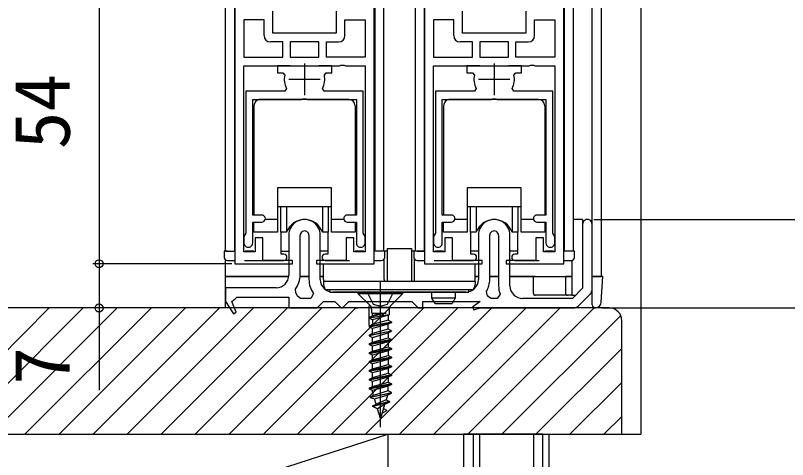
# Model space of a CAD drawing. Units: millimetres, scale not verified. Extents: x -525 to 525, y -780 to 776.
# Drawn here: x -348.9 to -226.8, y 71.1 to 141.4 of the extents above; entities that cross this region are included whole.
import ezdxf
from ezdxf.enums import TextEntityAlignment as Align

# ---------------------------------------------------------------- set-up
doc = ezdxf.new("R2010")
doc.units = ezdxf.units.MM
doc.header["$LTSCALE"] = 4
for name, color, linetype in [('0-2_YKK_11', 7, 'Continuous'), ('0-4_YKK_12', 2, 'Continuous'), ('0-5_YKK_13', 4, 'Continuous'), ('0-7_YKK_D', 6, 'Continuous'), ('0-9_YSS_K', 3, 'Continuous'), ('0-A_YSS_KE', 3, 'Continuous')]:
    doc.layers.add(name, color=color, linetype=linetype)
doc.styles.add('ＭＳ ゴシック', font='')
doc.styles.get('ＭＳ ゴシック').set_extended_font_data('MS Gothic')

msp = doc.modelspace()

# ---------------------------------------------------------------- linework, layer by layer
at = {"layer": '0-2_YKK_11'}
for p, q in [((-303.2, 133.804), (-303.2, 128.804)), ((-273.2, 133.804), (-273.2, 128.804)), ((-305.7, 131.304), (-300.7, 131.304)), ((-275.7, 131.304), (-270.7, 131.304)), ((-257.7, 98.019), (-257.7, 108.354)), ((-305.7, 106.604), (-305.7, 100.304)), ((-303.9, 100.304), (-303.9, 106.604)), ((-302.5, 106.604), (-302.5, 99.604)), ((-300.7, 99.604), (-300.7, 106.604)), ((-275.7, 106.604), (-275.7, 99.604)), ((-273.9, 99.604), (-273.9, 106.604)), ((-272.5, 106.604), (-272.5, 98.604)), ((-270.7, 98.604), (-270.7, 106.604)), ((-304.601, 97.505), (-304.608, 98.096)), ((-274.317, 97.143), (-274.392, 97.735)), ((-277.7, 97.604), (-298.7, 97.604)), ((-259.907, 95.397), (-257.993, 97.311))]:
    msp.add_line(p, q, dxfattribs=at)
for points in [[(-314.2, 156.104), (-314.2, 102.104), (-313.2, 102.104), (-305.1, 102.104), (-305.1, 102.604), (-309.8, 102.604), (-309.8, 106.204), (-311, 106.204), (-311, 104.004), (-312.8, 104.004), (-312.8, 133.404), (-297.658, 133.404), (-297.475, 133.524), (-296.925, 133.524), (-296.742, 133.404), (-293.6, 133.404), (-293.6, 104.004), (-295.4, 104.004), (-295.4, 106.204), (-296.6, 106.204), (-296.6, 102.604), (-301.3, 102.604), (-301.3, 102.104), (-293.2, 102.104), (-292.2, 102.104), (-292.2, 156.104)], [(-284.197, 156.104), (-284.197, 102.104), (-283.197, 102.104), (-275.097, 102.104), (-275.097, 102.604), (-279.797, 102.604), (-279.797, 106.204), (-280.997, 106.204), (-280.997, 104.004), (-282.797, 104.004), (-282.797, 133.404), (-267.655, 133.404), (-267.472, 133.524), (-266.922, 133.524), (-266.739, 133.404), (-263.597, 133.404), (-263.597, 104.004), (-265.397, 104.004), (-265.397, 106.204), (-266.597, 106.204), (-266.597, 102.604), (-271.297, 102.604), (-271.297, 102.104), (-263.197, 102.104), (-262.197, 102.104), (-262.197, 156.104)], [(-298.2, 142.104), (-298.2, 138.604), (-308.2, 138.604), (-308.2, 142.104)], [(-268.197, 142.104), (-268.197, 138.604), (-278.197, 138.604), (-278.197, 142.104)], [(-309.6, 138.204), (-309.6, 140.704), (-312.8, 140.704), (-312.8, 134.804)], [(-296.8, 138.204), (-296.8, 140.704), (-293.6, 140.704), (-293.6, 134.804)], [(-279.597, 138.204), (-279.597, 140.704), (-282.797, 140.704), (-282.797, 134.804)], [(-266.797, 138.204), (-266.797, 140.704), (-263.597, 140.704), (-263.597, 134.804)], [(-312.8, 134.804), (-306.65, 134.804), (-306.65, 137.204), (-308.6, 137.204)], [(-293.6, 134.804), (-299.75, 134.804), (-299.75, 137.204), (-297.8, 137.204)], [(-282.797, 134.804), (-276.647, 134.804), (-276.647, 137.204), (-278.597, 137.204)], [(-263.597, 134.804), (-269.747, 134.804), (-269.747, 137.204), (-267.797, 137.204)], [(-305.473, 133.404), (-307.5, 133.404), (-307.5, 132.304), (-306.629, 132.304), (-306.335, 131.944)], [(-300.064, 131.944), (-299.77, 132.304), (-298.9, 132.304), (-298.9, 133.404), (-300.926, 133.404)], [(-275.474, 133.404), (-277.5, 133.404), (-277.5, 132.304), (-276.629, 132.304), (-276.335, 131.944)], [(-270.065, 131.944), (-269.771, 132.304), (-268.9, 132.304), (-268.9, 133.404), (-270.926, 133.404)], [(-306.046, 129.841), (-306.313, 129.404), (-312.5, 129.404), (-312.5, 106.924), (-312.65, 106.664), (-312.8, 106.404), (-312.8, 105.404)], [(-293.6, 105.404), (-293.6, 106.404), (-293.75, 106.664), (-293.9, 106.924), (-293.9, 129.404), (-300.087, 129.404), (-300.354, 129.841)], [(-276.046, 129.841), (-276.313, 129.404), (-282.5, 129.404), (-282.5, 106.924), (-282.65, 106.664), (-282.8, 106.404), (-282.8, 105.404)], [(-263.6, 105.404), (-263.6, 106.404), (-263.75, 106.664), (-263.9, 106.924), (-263.9, 129.404), (-270.087, 129.404), (-270.354, 129.841)], [(-309.95, 109.804), (-311.4, 109.804), (-311.4, 128.104), (-303.658, 128.104), (-303.475, 128.224), (-302.925, 128.224), (-302.741, 128.104), (-295, 128.104), (-295, 109.804), (-296.45, 109.804)], [(-279.95, 109.804), (-281.4, 109.804), (-281.4, 128.104), (-273.658, 128.104), (-273.475, 128.224), (-272.925, 128.224), (-272.742, 128.104), (-265, 128.104), (-265, 109.804), (-266.45, 109.804)], [(-311.4, 105.404), (-311.4, 108.704), (-309.95, 108.704)], [(-296.45, 108.704), (-295, 108.704), (-295, 105.404)], [(-281.4, 105.404), (-281.4, 108.704), (-279.95, 108.704)], [(-259.2, 108.354), (-259.2, 98.226), (-260.821, 96.604), (-268.7, 96.604)], [(-266.45, 108.704), (-265, 108.704), (-265, 105.404)], [(-307.7, 98.304), (-315.7, 98.304), (-315.7, 96.104), (-314.446, 94.197), (-314.01, 94.428), (-314.7, 96.104), (-314.694, 96.104), (-314.198, 96.542), (-313.9, 96.804), (-305.7, 96.804), (-305.7, 95.104), (-301.2, 95.104), (-300.7, 95.604), (-300.2, 96.104), (-298.4, 96.104), (-297.9, 95.604), (-297.4, 95.104), (-297.2, 95.104), (-296.7, 95.604), (-296.2, 96.104), (-286.2, 96.104), (-285.7, 95.604), (-285.2, 95.104), (-284.5, 95.104), (-284.5, 96.104), (-275.4, 96.104), (-276.627, 95.235), (-276.418, 94.803), (-275.4, 95.104), (-260.614, 95.104)], [(-301.792, 97.395), (-302.199, 96.604), (-303.831, 96.604), (-304.305, 96.944)], [(-272.261, 97.279), (-272.73, 96.604), (-273.668, 96.604), (-274.101, 96.854)]]:
    msp.add_lwpolyline(points, dxfattribs=at)
for points in [[(-300.95, 137.204), (-305.45, 137.204), (-305.45, 134.804), (-300.95, 134.804)], [(-270.947, 137.204), (-275.447, 137.204), (-275.447, 134.804), (-270.947, 134.804)]]:
    msp.add_lwpolyline(points, close=True, dxfattribs=at)
for centre, radius, start, end in [((-308.6, 138.204), 1, 180.00001, 269.99999), ((-297.8, 138.204), 1, 270.00001, 359.99999), ((-278.597, 138.204), 1, 180.00001, 269.99999), ((-267.797, 138.204), 1, 270.00001, 359.99999), ((-303.2, 131.304), 3.2, 168.46306, 207.20291), ((-303.2, 131.304), 3.2, 332.79709, 11.53694), ((-273.2, 131.304), 3.2, 168.46306, 207.20291), ((-273.2, 131.304), 3.2, 332.79709, 11.53694), ((-309.95, 109.254), 0.55, 269.99999, 90.00001), ((-303.2, 106.604), 2.5, 359.99999, 180.00001), ((-296.45, 109.254), 0.55, 89.99999, 270.00001), ((-279.95, 109.254), 0.55, 269.99999, 90.00001), ((-273.2, 106.604), 2.5, 359.99999, 180.00001), ((-266.45, 109.254), 0.55, 89.99999, 270.00001), ((-258.45, 108.354), 0.75, 359.99999, 180.00001), ((-303.2, 106.604), 0.7, 359.99999, 180.00001), ((-273.2, 106.604), 0.7, 359.99999, 180.00001), ((-312.1, 105.404), 0.7, 179.99999, 0.00001), ((-294.3, 105.404), 0.7, 179.99999, 0.00001), ((-282.1, 105.404), 0.7, 179.99999, 0.00001), ((-264.3, 105.404), 0.7, 179.99999, 0.00001), ((-307.7, 100.304), 2, 270.00001, 359.99999), ((-307.7, 100.304), 3.8, 324.46721, 359.99999), ((-298.7, 99.604), 3.8, 179.99998, 215.54875), ((-298.7, 99.604), 2, 180.00001, 269.99999), ((-277.7, 99.604), 2, 270.00001, 359.99999), ((-277.7, 99.604), 3.8, 330.5264, 359.99998), ((-268.7, 98.604), 3.8, 179.99999, 200.4162), ((-268.7, 98.604), 2, 180.00001, 269.99999), ((-258.7, 98.019), 1, 315.00003, 0.00002), ((-306.2, 96.304), 2, 18.66298, 36.89788), ((-275.4, 96.104), 1.5, 30.00006, 43.80072), ((-260.614, 96.104), 1, 269.99998, 314.99997)]:
    msp.add_arc(centre, radius, start, end, dxfattribs=at)
at = {"layer": '0-4_YKK_12'}
for p, q in [((-315.7, 104.104), (-315.7, 243.604)), ((-314.3, 243.604), (-314.3, 104.104)), ((-292.1, 243.604), (-292.1, 104.104)), ((-290.7, 243.604), (-290.7, 104.104)), ((-285.686, 243.604), (-285.686, 104.104)), ((-284.286, 243.604), (-284.286, 104.104)), ((-262.1, 243.604), (-262.1, 104.104)), ((-260.686, 243.604), (-260.686, 104.104)), ((-257.7, 100.104), (-257.7, 243.604)), ((-256.2, 100.104), (-256.2, 243.604)), ((-315.65, 104.104), (-314.2, 104.104)), ((-312.6, 104.104), (-311.2, 104.104)), ((-306.9, 104.104), (-305.7, 104.104)), ((-299.5, 104.104), (-300.7, 104.104)), ((-293.8, 104.104), (-295.2, 104.104)), ((-290.1, 104.104), (-292.2, 104.104)), ((-284.197, 104.104), (-286.3, 104.104)), ((-281.197, 104.104), (-282.597, 104.104)), ((-275.7, 104.104), (-276.9, 104.104)), ((-269.5, 104.104), (-270.7, 104.104)), ((-263.797, 104.104), (-265.197, 104.104)), ((-260.686, 104.104), (-262.197, 104.104)), ((-315.7, 100.104), (-315.7, 102.705)), ((-315.7, 100.104), (-305.71, 100.104)), ((-303.905, 100.104), (-302.5, 100.104)), ((-300.7, 100.104), (-300.2, 100.104)), ((-276.2, 100.104), (-275.7, 100.104)), ((-273.9, 100.104), (-272.5, 100.104)), ((-270.7, 100.104), (-260.9, 100.104)), ((-257.7, 100.104), (-256.2, 100.104))]:
    msp.add_line(p, q, dxfattribs=at)
at = {"layer": '0-5_YKK_13'}
for p, q in [((-311.2, 127.104), (-311.2, 109.821)), ((-296.2, 128.104), (-310.2, 128.104)), ((-295.2, 127.104), (-295.2, 109.821)), ((-281.197, 127.104), (-281.197, 109.822)), ((-266.197, 128.104), (-280.197, 128.104)), ((-265.197, 127.104), (-265.197, 109.822)), ((-298.95, 111.104), (-307.45, 111.104)), ((-306.028, 111.104), (-306.028, 107.104)), ((-300.371, 111.104), (-300.371, 107.104)), ((-268.947, 111.104), (-277.447, 111.104)), ((-276.025, 111.104), (-276.025, 107.104)), ((-270.368, 111.104), (-270.368, 107.104)), ((-307.45, 109.104), (-309.421, 109.104)), ((-296.979, 109.104), (-298.95, 109.104)), ((-277.447, 109.104), (-279.417, 109.104)), ((-266.976, 109.104), (-268.947, 109.104)), ((-259.2, 109.104), (-260.4, 109.104)), ((-259.2, 109.104), (-259.2, 108.354)), ((-299.5, 107.104), (-299.5, 103.604)), ((-269.496, 107.104), (-269.496, 103.604)), ((-315.9, 104.104), (-315.9, 103.104)), ((-315.4, 104.104), (-315.9, 104.104)), ((-315.4, 104.104), (-314.2, 104.104)), ((-293.8, 104.104), (-295.2, 104.104)), ((-290.1, 104.504), (-286.3, 104.504)), ((-290.1, 99.602), (-290.1, 104.504)), ((-286.3, 104.504), (-286.3, 99.602)), ((-285.896, 104.104), (-285.896, 103.104)), ((-285.396, 104.104), (-285.896, 104.104)), ((-285.396, 104.104), (-284.197, 104.104)), ((-263.797, 104.104), (-265.197, 104.104)), ((-299.5, 103.604), (-299.925, 103.604)), ((-290.6, 99.602), (-290.6, 102.804)), ((-285.8, 99.602), (-285.8, 102.809)), ((-269.496, 103.604), (-269.921, 103.604)), ((-315.4, 102.604), (-314.2, 102.604)), ((-312.7, 102.604), (-306.475, 102.604)), ((-300.2, 99.602), (-300.2, 102.104)), ((-299.925, 102.604), (-297.4, 102.604)), ((-292.2, 102.604), (-291, 102.604)), ((-285.396, 102.604), (-284.197, 102.604)), ((-282.696, 102.604), (-276.471, 102.604)), ((-276.2, 99.602), (-276.2, 102.104)), ((-269.921, 102.604), (-267.396, 102.604)), ((-262.197, 102.604), (-260.996, 102.604)), ((-315.7, 95.104), (-315.7, 100.104)), ((-305.7, 100.104), (-315.7, 100.104)), ((-302.5, 100.104), (-303.905, 100.104)), ((-300.2, 100.104), (-300.7, 100.104)), ((-300.2, 99.602), (-300.2, 99.304)), ((-300.2, 99.304), (-300.2, 98.804)), ((-276.2, 99.304), (-300.2, 99.304)), ((-291.2, 76.258), (-291.2, 99.392)), ((-290.6, 99.602), (-290.6, 99.304)), ((-290.1, 99.304), (-290.1, 99.602)), ((-286.3, 99.602), (-286.3, 99.304)), ((-285.8, 99.304), (-285.8, 99.602)), ((-275.7, 100.104), (-276.2, 100.104)), ((-276.2, 99.304), (-276.2, 99.602)), ((-276.2, 99.304), (-276.2, 98.804)), ((-272.5, 100.104), (-273.9, 100.104)), ((-267.3, 100.104), (-270.7, 100.104)), ((-266.7, 100.104), (-267, 100.104)), ((-266.7, 100.104), (-261.9, 100.104)), ((-261.9, 100.104), (-261.9, 97.404)), ((-260.9, 100.104), (-261.9, 100.104)), ((-257.2, 100.104), (-257.7, 100.104)), ((-256.499, 100.104), (-257.2, 100.104)), ((-299.2, 97.604), (-299.2, 98.004)), ((-299.2, 98.004), (-277.2, 98.004)), ((-276.7, 97.938), (-276.7, 98.004)), ((-257.7, 95.607), (-257.7, 98.019)), ((-294.7, 97.354), (-292.834, 95.489)), ((-289.566, 95.489), (-287.7, 97.354)), ((-283.05, 96.67), (-283.05, 97.604)), ((-282.55, 95.804), (-283.05, 96.67)), ((-279.35, 96.67), (-283.05, 96.67)), ((-279.35, 96.67), (-279.85, 95.804)), ((-279.35, 97.604), (-279.35, 96.67)), ((-260.9, 97.104), (-266.78, 97.104)), ((-260.4, 97.104), (-260.321, 97.104)), ((-292.95, 92.31), (-292.95, 95.439)), ((-282.55, 95.804), (-279.85, 95.804)), ((-315.042, 95.104), (-315.7, 95.104)), ((-295.2, 95.104), (-314.288, 95.104)), ((-295.2, 95.104), (-294.7, 95.104)), ((-285, 95.104), (-294.7, 95.104)), ((-292.6, 95.254), (-289.8, 95.254)), ((-291.078, 94.254), (-292.44, 93.87)), ((-285, 95.104), (-284.5, 95.104)), ((-276.695, 95.104), (-284.5, 95.104)), ((-269.2, 95.104), (-275.4, 95.104)), ((-257.247, 95.104), (-269.2, 95.104)), ((-289.8, 94.022), (-292.914, 93.485)), ((-289.96, 93.939), (-292.44, 93.239)), ((-289.96, 93.17), (-292.44, 92.47)), ((-292.95, 92.204), (-292.95, 92.104)), ((-292.44, 91.07), (-292.44, 91.839)), ((-292.95, 90.804), (-292.95, 90.704)), ((-292.44, 89.67), (-292.44, 90.439)), ((-292.95, 89.404), (-292.95, 89.304)), ((-292.95, 88.004), (-292.95, 87.904)), ((-292.44, 88.27), (-292.44, 89.039)), ((-292.44, 86.87), (-292.44, 87.639)), ((-292.95, 86.604), (-292.95, 86.504)), ((-292.44, 85.47), (-292.44, 86.239)), ((-292.95, 85.204), (-292.95, 85.104)), ((-292.44, 84.07), (-292.44, 84.839)), ((-292.95, 83.804), (-292.95, 83.704)), ((-292.44, 82.67), (-292.44, 83.439)), ((-292.95, 82.404), (-292.95, 82.304)), ((-292.44, 81.78), (-292.44, 82.039)), ((-289.96, 81.97), (-292.321, 81.27)), ((-292.831, 81.004), (-289.45, 81.704)), ((-289.45, 81.604), (-292.831, 80.904)), ((-289.783, 80.304), (-292.403, 79.604)), ((-289.783, 80.204), (-292.403, 79.504)), ((-290.293, 80.57), (-291.893, 79.87)), ((-290.523, 79.819), (-291.663, 79.119))]:
    msp.add_line(p, q, dxfattribs=at)
for points in [[(-295.2, 108.687), (-295.2, 107.104), (-298.95, 107.104), (-298.95, 114.104), (-307.45, 114.104), (-307.45, 107.104), (-311.2, 107.104), (-311.2, 108.687)], [(-265.197, 108.687), (-265.197, 107.104), (-268.947, 107.104), (-268.947, 114.104), (-277.447, 114.104), (-277.447, 107.104), (-281.197, 107.104), (-281.197, 108.687)], [(-306.028, 107.104), (-306.95, 107.104), (-306.95, 111.104)], [(-299.45, 111.104), (-299.45, 107.104), (-300.371, 107.104)], [(-276.025, 107.104), (-276.947, 107.104), (-276.947, 111.104)], [(-269.447, 111.104), (-269.447, 107.104), (-270.368, 107.104)], [(-306.475, 103.604), (-306.9, 103.604), (-306.9, 107.104)], [(-276.471, 103.604), (-276.896, 103.604), (-276.896, 107.104)], [(-311.2, 104.104), (-311.7, 104.104), (-312.6, 104.104)], [(-290.5, 103.104), (-290.5, 104.104), (-292.2, 104.104)], [(-281.196, 104.104), (-281.696, 104.104), (-282.597, 104.104)], [(-260.496, 103.104), (-260.496, 104.104), (-262.197, 104.104)], [(-260.9, 102.614), (-260.9, 97.104), (-260.4, 97.104)], [(-297.4, 102.604), (-296.4, 102.604), (-296.102, 102.604)], [(-267.396, 102.604), (-266.396, 102.604), (-266.099, 102.604)], [(-267, 97.404), (-267, 100.104), (-267.3, 100.104)], [(-256.248, 96.043), (-256, 100.104), (-256.499, 100.104)], [(-299.7, 97.938), (-299.7, 98.004), (-276.7, 98.004)], [(-299.2, 97.604), (-277.2, 97.604), (-277.2, 98.004)], [(-293.3, 97.604), (-292.345, 95.689), (-291.2, 95.403), (-290.055, 95.689), (-289.1, 97.604)], [(-289.8, 94.923), (-289.8, 94.022), (-289.96, 93.939), (-289.96, 93.17), (-289.45, 92.904), (-289.45, 92.804), (-289.96, 92.539), (-292.44, 91.839), (-292.95, 92.104), (-289.45, 92.804)], [(-292.6, 94.923), (-292.6, 94.347), (-292.44, 94.254), (-290.26, 94.254), (-292.845, 93.659), (-292.44, 93.87), (-292.44, 94.254)], [(-292.845, 93.659), (-292.914, 93.485), (-292.44, 93.239), (-292.44, 92.47), (-292.95, 92.204), (-289.45, 92.904)], [(-289.96, 91.77), (-292.44, 91.07), (-292.95, 90.804), (-289.45, 91.504), (-289.45, 91.404), (-292.95, 90.704), (-292.44, 90.439), (-289.96, 91.139), (-289.45, 91.404)], [(-289.45, 91.504), (-289.96, 91.77), (-289.96, 92.539)], [(-289.96, 91.139), (-289.96, 90.37), (-289.45, 90.104), (-289.45, 90.004), (-289.96, 89.739), (-292.44, 89.039), (-292.95, 89.304), (-289.45, 90.004)], [(-289.45, 90.104), (-292.95, 89.404), (-292.44, 89.67), (-289.96, 90.37)], [(-289.96, 89.739), (-289.96, 88.97), (-289.45, 88.704), (-289.45, 88.604), (-289.96, 88.339), (-292.44, 87.639), (-292.95, 87.904), (-289.45, 88.604)], [(-289.45, 88.704), (-292.95, 88.004), (-292.44, 88.27), (-289.96, 88.97)], [(-289.96, 88.339), (-289.96, 87.57), (-289.45, 87.304), (-289.45, 87.204), (-289.96, 86.939), (-292.44, 86.239), (-292.95, 86.504), (-289.45, 87.204)], [(-289.45, 87.304), (-292.95, 86.604), (-292.44, 86.87), (-289.96, 87.57)], [(-289.96, 86.939), (-289.96, 86.17), (-289.45, 85.904), (-289.45, 85.804), (-289.96, 85.539), (-292.44, 84.839), (-292.95, 85.104), (-289.45, 85.804)], [(-289.45, 85.904), (-292.95, 85.204), (-292.44, 85.47), (-289.96, 86.17)], [(-289.96, 85.539), (-289.96, 84.77), (-289.45, 84.504), (-289.45, 84.404), (-289.96, 84.139), (-292.44, 83.439), (-292.95, 83.704), (-289.45, 84.404)], [(-289.45, 84.504), (-292.95, 83.804), (-292.44, 84.07), (-289.96, 84.77)], [(-289.96, 84.139), (-289.96, 83.37), (-289.45, 83.104), (-289.45, 83.004), (-289.96, 82.739), (-292.44, 82.039), (-292.95, 82.304), (-289.45, 83.004)], [(-289.45, 83.104), (-292.95, 82.404), (-292.44, 82.67), (-289.96, 83.37)], [(-290.068, 81.308), (-290.293, 80.57), (-289.783, 80.304), (-289.783, 80.204), (-290.523, 79.819), (-291.2, 77.604), (-291.663, 79.119), (-292.403, 79.504), (-292.403, 79.604), (-291.893, 79.87), (-292.153, 80.72), (-289.96, 81.339), (-289.45, 81.604), (-289.45, 81.704), (-289.96, 81.97), (-289.96, 82.739)], [(-292.405, 81.546), (-292.321, 81.27), (-292.831, 81.004), (-292.831, 80.904), (-292.153, 80.72)], [(-290.721, 79.17), (-290.211, 78.904), (-290.211, 78.804), (-290.951, 78.419)]]:
    msp.add_lwpolyline(points, dxfattribs=at)
msp.add_lwpolyline([(-294.7, 97.354), (-294.7, 97.604), (-287.7, 97.604), (-287.7, 97.354)], close=True, dxfattribs=at)
for centre, radius, start, end in [((-310.2, 127.104), 1, 89.99998, 180.00002), ((-296.2, 127.104), 1, 0, 89.99998), ((-280.197, 127.104), 1, 89.99998, 180.00002), ((-266.197, 127.104), 1, 0, 89.99998), ((-303.2, 106.104), 3, 19.47123, 160.52879), ((-273.197, 106.104), 3, 19.47123, 160.52879), ((-260.4, 108.604), 0.5, 90, 124.86876), ((-315.4, 103.104), 0.5, 180, 270), ((-306.475, 103.104), 0.5, 270, 90), ((-299.925, 103.104), 0.5, 90, 270), ((-291, 103.104), 0.5, 270, 0), ((-285.396, 103.104), 0.5, 180, 270), ((-276.471, 103.104), 0.5, 270, 90), ((-269.921, 103.104), 0.5, 90, 270), ((-260.996, 103.104), 0.5, 270, 0), ((-299.2, 98.804), 1, 180, 240), ((-277.2, 98.804), 1, 300, 0), ((-266.7, 97.404), 0.3, 180, 270), ((-261.6, 97.404), 0.3, 180, 270), ((-293.4, 94.923), 0.8, 0, 44.99999), ((-289, 94.923), 0.8, 134.99999, 179.99998), ((-257.2, 95.607), 0.5, 180, 275.33842), ((-257.247, 96.104), 1, 275.33842, 356.5), ((-257.247, 96.104), 1, 270, 275.33842), ((-291.64, 81.78), 0.8, 179.99998, 196.99998)]:
    msp.add_arc(centre, radius, start, end, dxfattribs=at)
at = {"layer": '0-7_YKK_D'}
for p, q in [((-335.7, 156.104), (-335.7, 102.104)), ((-257.45, 109.104), (-189, 109.104)), ((-257.45, 109.104), (-189, 109.104)), ((-314.7, 102.104), (-336.7, 102.104)), ((-314.7, 102.104), (-336.7, 102.104)), ((-256.153, 95.109), (-149, 95.109)), ((-256.153, 95.109), (-189, 95.109)), ((-256.153, 95.109), (-169, 95.109))]:
    msp.add_line(p, q, dxfattribs=at)
msp.add_lwpolyline([(-335.7, 102.104), (-335.7, 95.1), (-335.7, 82.073)], dxfattribs=at)
for centre in [(-335.7, 102.104), (-335.7, 102.104), (-335.7, 95.1)]:
    msp.add_circle(centre, 0.637, dxfattribs=at)
at = {"layer": '0-9_YSS_K'}
for p, q in [((-250, 243.604), (-250, 75.1)), ((-363.592, 75.1), (-343.592, 95.1)), ((-358.204, 75.1), (-338.204, 95.1)), ((-352.816, 75.1), (-332.816, 95.1)), ((-347.428, 75.1), (-327.428, 95.1)), ((-342.04, 75.1), (-322.04, 95.1)), ((-336.652, 75.1), (-316.652, 95.1)), ((-331.263, 75.1), (-311.263, 95.1)), ((-325.875, 75.1), (-305.875, 95.1)), ((-320.487, 75.1), (-300.487, 95.1)), ((-315.099, 75.1), (-295.099, 95.1)), ((-309.711, 75.1), (-289.711, 95.1)), ((-304.323, 75.1), (-284.323, 95.1)), ((-298.934, 75.1), (-278.934, 95.1)), ((-293.546, 75.1), (-273.546, 95.1)), ((-288.158, 75.1), (-268.158, 95.1)), ((-282.77, 75.1), (-262.77, 95.1)), ((-277.382, 75.1), (-257.382, 95.1)), ((-271.994, 75.1), (-253.175, 93.919)), ((-266.606, 75.1), (-253, 88.706)), ((-261.217, 75.1), (-253, 83.317)), ((-255.829, 75.1), (-253, 77.929)), ((-368, 50.1), (-290, 75.1)), ((-276.5, 75.1), (-276.5, -69.9)), ((-267, 75.1), (-267, -69.9)), ((-264.5, -69.9), (-264.5, 75.1)), ((-253, 75.1), (-250, 75.1))]:
    msp.add_line(p, q, dxfattribs=at)
msp.add_lwpolyline([(-290, 75.1), (-290, 50.1), (-368, 50.1), (-368, 75.1)], close=True, dxfattribs=at)
at = {"layer": '0-A_YSS_KE'}
for p, q in [((-278, -69.9), (-278, 75.1)), ((-265.5, 75.1), (-278, 75.1)), ((-275.5, 75.1), (-275.5, -69.9)), ((-265.5, -69.9), (-265.5, 75.1))]:
    msp.add_line(p, q, dxfattribs=at)
for points in [[(-255, 95.1), (-353, 95.1), (-353, 92.1), (-365, 92.1), (-367, 90.1), (-367, 75.1)], [(-367, 75.1), (-253, 75.1), (-253, 93.1)]]:
    msp.add_lwpolyline(points, dxfattribs=at)
msp.add_arc((-255, 93.1), 2, 0.00001, 89.99999, dxfattribs=at)

# ---------------------------------------------------------------- texts
at = {"layer": '0-7_YKK_D', "style": 'ＭＳ ゴシック'}
for s, p in [('54', (-337.7, 120.207)), ('7', (-337.7, 82.914))]:
    msp.add_text(s, height=8.798, rotation=90, dxfattribs=at).set_placement(p, align=Align.BOTTOM_LEFT)

doc.saveas('drawing.dxf')
